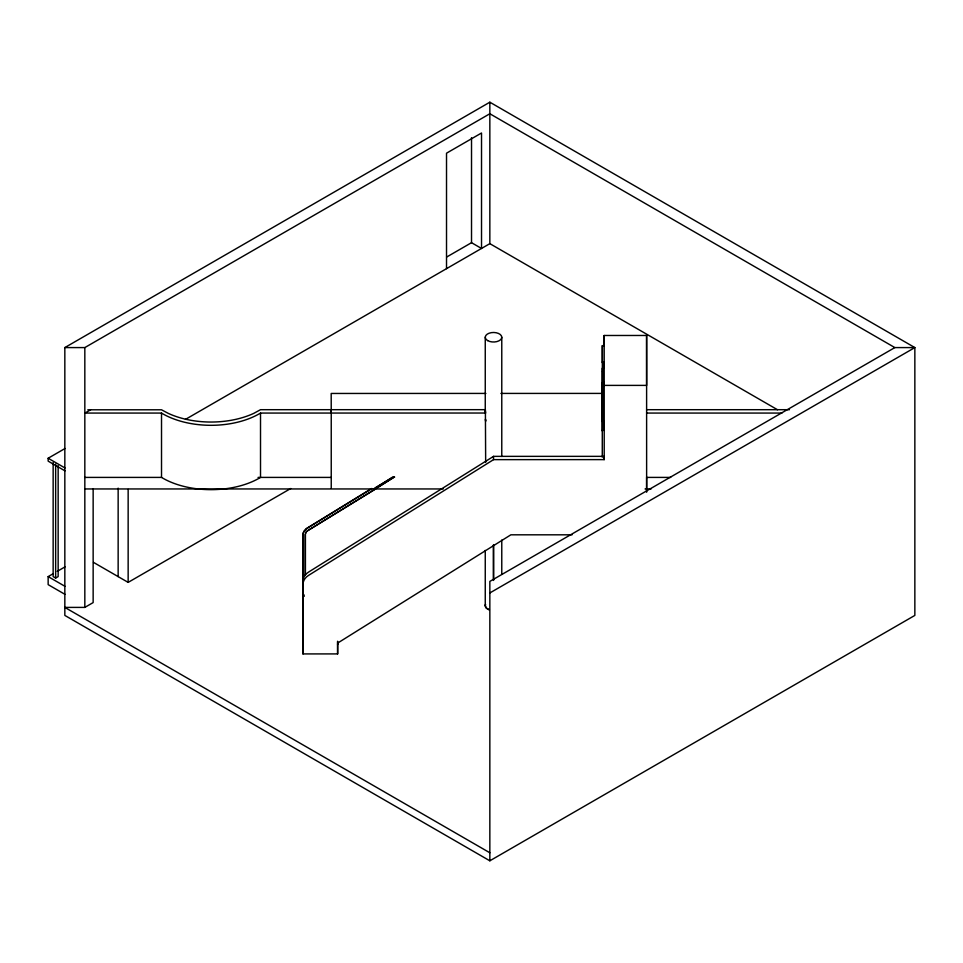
<?xml version="1.0" encoding="UTF-8"?>
<svg xmlns="http://www.w3.org/2000/svg" width="963" height="963" viewBox="0 0 963 963"><rect width="100%" height="100%" fill="white"/><g stroke="black" fill="none" stroke-linecap="round" stroke-linejoin="round"><path stroke-width="1.44" d="M485.665 421.421L485.569 420.398M303.911 596.193L303.273 595.278M485.665 462.421L485.388 409.672L260.516 409.696L253.726 413.392A68.361 39.459 0 0 1 168.32 413.392L161.519 409.793L87.802 409.793M485.256 605.715L485.545 604.487A8.258 4.767 0 0 0 489.397 609.844L486.363 608.098L485.256 605.715L485.256 550.439M305.584 533.165L306.655 531.48M302.972 584.565A14.144 11.544 0 0 1 308.509 575.405L493.538 459.64L604.21 459.616L604.21 456.354L493.538 456.366L308.509 572.13A14.144 11.544 0 0 0 302.972 581.303M371.718 488.482L306.318 528.615L303.164 532.695L302.972 653.925L337.628 653.913L337.616 641.25M370.538 489.421L306.415 528.759L304.007 531.143L303.128 534.212L303.128 595.603M375.353 488.133L392.579 477.118M375.534 488.843L306.535 531.347L305.247 534.309L305.247 574.67M376.557 488.121L394.204 477.082L376.557 488.229M307.703 530.673L375.63 488.987M64.834 347.583L489.842 102.198L914.85 347.583L914.85 615.417L489.842 860.802L64.834 615.417L64.834 347.583L84.828 347.583L489.842 113.754L894.844 347.583L914.85 347.583L489.842 592.955M84.973 413.067L90.63 409.793M65.003 470.871L48.15 461.133L48.15 458.244L65.003 448.517M446.892 256.904L471.521 242.688L481.524 248.466L481.524 132.99L446.519 153.189L446.519 268.665M185.45 419.399L489.842 243.651L777.538 409.757M65.003 594.364L48.15 584.637L48.15 576.608L53.338 573.611M57.226 571.372L65.003 566.882M53.146 462.637L53.146 576.608L55.649 578.053L58.153 576.608L58.153 465.635M489.842 852.773L64.834 607.4L84.828 607.4L93.146 602.585L93.146 488.614M93.519 562.392L128.151 582.386L290.778 488.494M894.844 347.583L489.842 581.411L489.842 860.802M303.911 595.014L302.948 595.603A1.24 0.71 0 0 0 303.863 596.302M303.766 594.941L302.948 594.929L302.972 653.925M394.649 477.118L393.073 477.203L374.932 487.952M376.99 487.952L375.353 488.229M375.823 488.674L373.752 488.674M604.174 335.485L646.606 335.473L646.63 385.393L604.21 385.393L604.174 335.485L604.174 345.91M602.272 457.136L602.344 345.645L604.186 345.645M602.356 362.088L604.186 362.088L604.186 367.89M604.198 421.77L602.501 421.77L602.501 368.071L604.198 368.071M602.501 371.694L603.139 371.694L603.139 385.019L602.501 385.019L602.501 368.071M602.501 384.406L604.198 384.406M485.882 393.422L331.188 393.458L331.236 413.067M500.904 393.422L603.031 393.41M646.606 409.696L789.455 409.696M485.388 410.924L485.665 413.031L260.516 413.067A68.361 39.459 0 0 1 161.519 413.067L84.804 413.067M646.606 413.067L781.932 413.067M602.501 418.159L603.139 418.159L603.139 371.694M602.296 430.341L604.198 430.341L604.198 421.445M84.804 477.407L161.519 477.407A68.361 39.459 0 0 0 260.516 477.407L260.516 413.067M258.048 477.407L331.236 477.407M646.63 477.407L670.681 477.407M84.973 488.951L443.221 488.951M645.066 488.951L651.084 488.951M572.046 534.814L510.872 534.814L339.012 642.225A3.539 2.889 0 0 0 337.628 644.524M48.15 458.244L65.003 467.982M48.15 576.608L65.003 586.335M485.641 420.398L485.533 419.724M485.46 419.122L485.545 420.205M646.63 477.275L646.63 492.249M603.139 418.159L603.139 404.821L602.501 404.821L602.501 421.77M602.344 345.645L602.356 362.75M602.344 382.636L602.296 431.027M493.538 456.366L493.538 459.64M493.477 545.431L493.501 579.991M337.616 641.671L337.628 653.925M646.606 335.473L646.63 491.178M604.21 382.13L604.21 459.616M501.771 337.243L501.771 456.438M501.771 540.062L501.771 574.381M493.538 544.613L493.538 580.448M489.842 102.198L489.842 243.651M485.256 337.243L485.256 411.466M471.521 137.709L471.521 242.688M331.236 409.696L331.236 488.241M305.415 534.321L305.415 574.682M161.519 413.067L161.519 477.407M128.151 489.409L128.151 582.386M118.148 488.133L118.148 576.608M84.828 347.583L84.828 607.4M55.649 464.082L55.649 578.053M487.675 340.613A8.258 4.767 0 0 0 501.494 338.47A8.258 4.767 0 0 0 491.383 332.644A8.258 4.767 0 0 0 487.675 340.613"/></g></svg>
